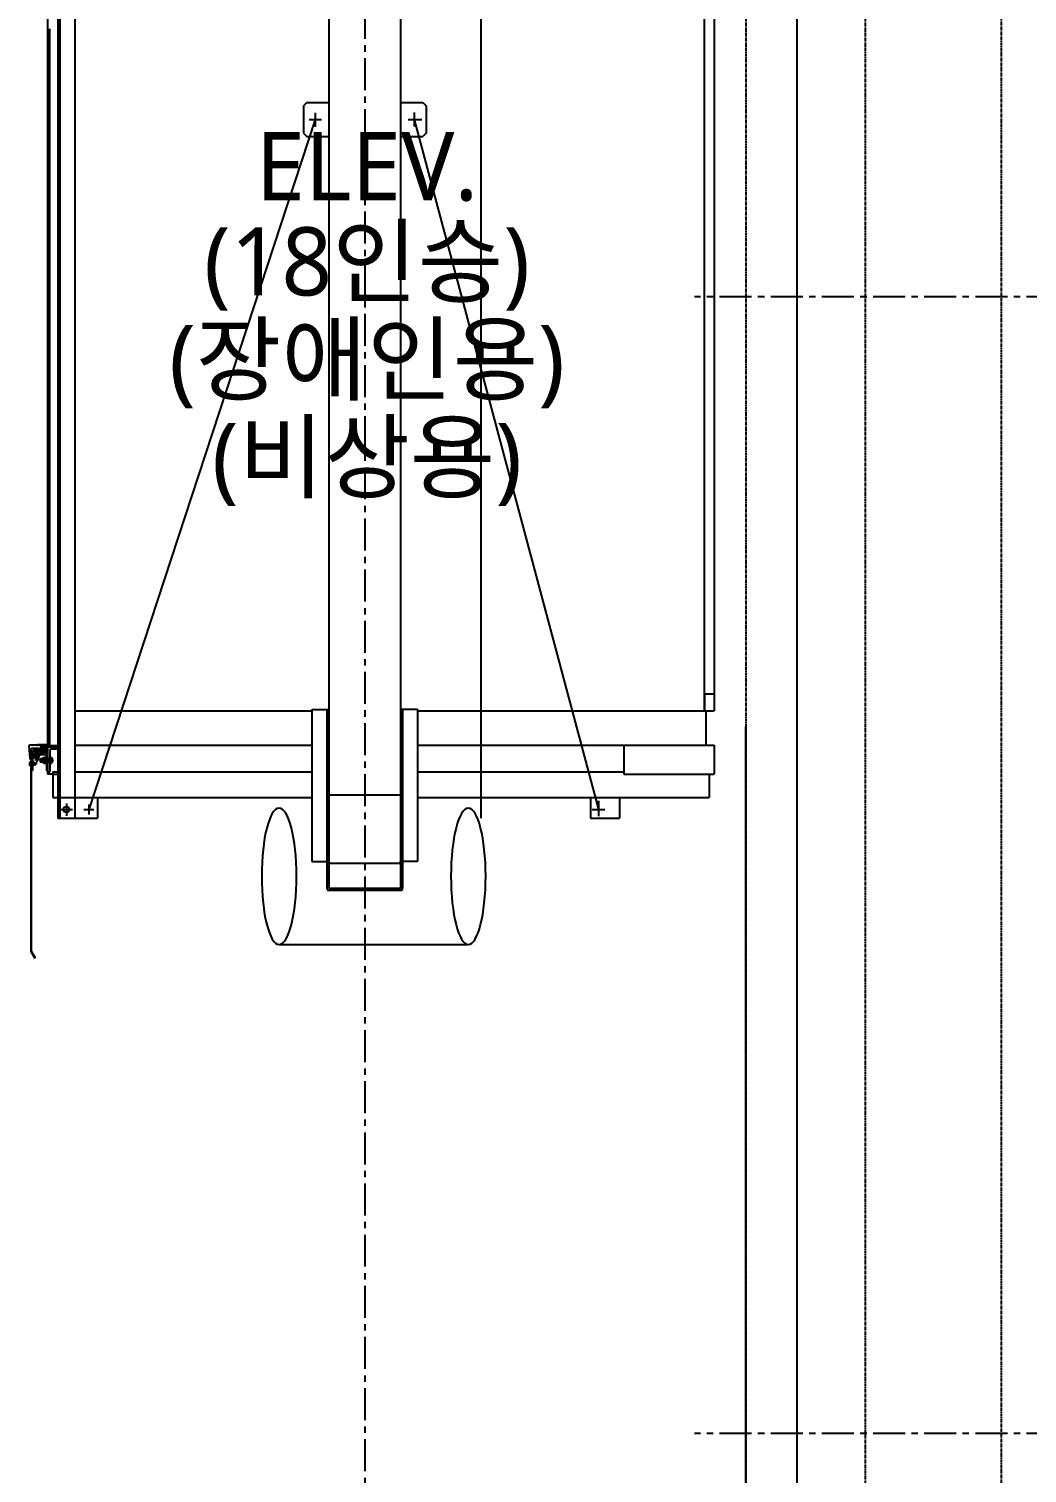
# Model space of a CAD drawing. Header units: millimetres. Extents: x -65167 to 413267, y -17142 to 66587.
# Drawn here: x 402198 to 405125, y 26501 to 30736 of the extents above; entities that cross this region are included whole.
import ezdxf
from ezdxf.enums import TextEntityAlignment as Align

# ---------------------------------------------------------------- set-up
doc = ezdxf.new("R2010")
doc.units = ezdxf.units.MM
doc.header["$LTSCALE"] = 75
doc.header["$MEASUREMENT"] = 0
doc.linetypes.add('CEN', pattern=[62, 60, -1, 0, -1])
doc.linetypes.add('CENTER', pattern=[2, 1.25, -0.25, 0.25, -0.25])
for name, color, linetype in [('A-ETC-9', 9, 'CONTINUOUS'), ('CEN', 1, 'CEN'), ('CEN(ST)', 1, 'CENTER'), ('CON', 2, 'CONTINUOUS'), ('ELEV', 253, 'CONTINUOUS'), ('TEXT(노트)', 7, 'CONTINUOUS')]:
    doc.layers.add(name, color=color, linetype=linetype)
doc.styles.add('나눔바른고딕', font='NanumBarunGothic.ttf')

# ---------------------------------------------------------------- blocks, each defined once
blk = doc.blocks.new('A$C52140DF3')
at = {"layer": 'ELEV'}
for p, q in [((832.6, 2983.7, 0), (832.6, -382.1, 0)), ((1042.6, 2986.9, 0), (1042.6, -382.1, 0)), ((37.6, 2759.9, 0), (37.6, -177.1, 0)), ((43.6, 2759.9, 0), (43.6, -177.1, 0)), ((87.6, 2759.9, 0), (87.6, -177.1, 0)), ((1277.6, 2759.9, 0), (1277.6, -177.1, 0)), ((1932.6, 2536.9, 0), (1932.6, 136.9, 0)), ((1962.6, 2486.9, 0), (1962.6, 1201, 0)), ((7.6, 2306.7, 0), (7.6, 37.2, 0)), ((12.6, 2136.9, 0), (12.6, 35.3, 0)), ((767.6, 1920.9, 0), (757.6, 1910.9, 0)), ((757.6, 1910.9, 0), (757.6, 1830.9, 0)), ((767.6, 1920.9, 0), (832.6, 1920.9, 0)), ((1042.6, 1920.9, 0), (1107.6, 1920.9, 0)), ((1107.6, 1920.9, 0), (1117.6, 1910.9, 0)), ((1117.6, 1910.9, 0), (1117.6, 1830.9, 0)), ((792.6, 1870.9, 0), (128.8, -152.1, 0)), ((774.1, 1870.9, 0), (810.5, 1870.9, 0)), ((792.6, 1890.4, 0), (792.6, 1849.6, 0)), ((1064.8, 1870.9, 0), (1105, 1870.9, 0)), ((1082.6, 1891.7, 0), (1082.6, 1850.2, 0)), ((1082.6, 1870.9, 0), (1623.1, -152.1, 0)), ((757.6, 1830.9, 0), (767.6, 1820.9, 0)), ((1117.6, 1830.9, 0), (1107.6, 1820.9, 0)), ((767.6, 1820.9, 0), (832.6, 1820.9, 0)), ((1042.6, 1820.9, 0), (1107.6, 1820.9, 0)), ((1932.6, 1197.9, 0), (1932.6, 136.9, 0)), ((1962.6, 1201, 0), (1962.6, 186.9, 0)), ((1962.6, 1201, 0), (1962.6, 186.9, 0)), ((1932.6, 314, 0), (1932.6, 136.9, 0)), ((1932.6, 314, 0), (1932.6, 136.9, 0)), ((1934.2, 186.9, 0), (1934.2, 136.9, 0)), ((1934.2, 186.9, 0), (1934.2, 136.9, 0)), ((1934.2, 186.9, 0), (1962.6, 186.9, 0)), ((1937.6, 186.9, 0), (1962.6, 186.9, 0)), ((1962.6, 186.9, 0), (1962.6, 136.9, 0)), ((1962.6, 186.9, 0), (1962.6, 136.9, 0)), ((87.6, 136.9, 0), (782.6, 136.9, 0)), ((782.6, 140.9, 0), (782.6, -304.1, 0)), ((782.6, 140.9, 0), (832.6, 140.9, 0)), ((826.6, 140.9, 0), (826.6, -383.1, 0)), ((1092.6, 140.9, 0), (1042.6, 140.9, 0)), ((1048.6, 140.9, 0), (1048.6, -383.1, 0)), ((1092.6, 140.9, 0), (1092.6, -304.1, 0)), ((1092.6, 136.9, 0), (1582.9, 136.9, 0)), ((1582.9, 136.9, 0), (1962.6, 136.9, 0)), ((1937.6, 136.9, 0), (1937.6, 36.9, 0)), ((1937.6, 136.9, 0), (1937.6, 134.6, 0)), ((1937.6, 136.9, 0), (1937.6, 134.6, 0)), ((-47.4, 33.9, 0), (-45, -1.3, 0)), ((-36.2, 36.9, 0), (-44.4, 36.9, 0)), ((-41.4, 24.9, 0), (-41.4, 18.9, 0)), ((-28.9, 11.9, 0), (-41.4, 11.9, 0)), ((-41.4, 11.9, 0), (-41.4, -3.1, 0)), ((-40.4, 7.9, 0), (-40.4, -15.6, 0)), ((-19.4, 26.9, 0), (-39.4, 26.9, 0)), ((-37.4, 16.9, 0), (-39.4, 16.9, 0)), ((-37.2, 7.7, 0), (-37.2, -38.1, 0)), ((-36, 35.9, 0), (-36.2, 36.9, 0)), ((-36.2, 8.7, 0), (3.4, 8.7, 0)), ((-34.8, 35.9, 0), (-36, 35.9, 0)), ((-35.4, 37.3, 0), (-35.4, 34.6, 0)), ((-35.4, 20.9, 0), (-35.4, 18.9, 0)), ((-34.7, 36.9, 0), (-34.8, 35.9, 0)), ((-24.2, 36.9, 0), (-34.7, 36.9, 0)), ((-32.4, 21.9, 0), (-34.4, 21.9, 0)), ((-32.1, 8.7, 0), (-32.1, 5.1, 0)), ((-32.1, 7.1, 0), (-16.7, 7.1, 0)), ((-32.1, 5.1, 0), (-16.7, 5.1, 0)), ((-31.4, 20.9, 0), (-31.4, 16.9, 0)), ((-28.9, 16.9, 0), (-31.4, 16.9, 0)), ((-31.4, 0.3, 0), (-31.4, 5.1, 0)), ((-31.3, 20.6, 0), (-31.3, 16.9, 0)), ((-17.5, 16.9, 0), (-31.3, 16.9, 0)), ((-19.2, 22.4, 0), (-29.6, 22.4, 0)), ((-28.9, 16.9, 0), (-19.9, 16.9, 0)), ((-28.9, 16.9, 0), (-28.9, 8.7, 0)), ((-28.4, 16.9, 0), (-28.4, 8.7, 0)), ((-27.2, 13.9, 0), (-28.4, 15.1, 0)), ((-20.4, 13.9, 0), (-28.4, 13.9, 0)), ((-27.9, 20.6, 0), (-27.9, 16.9, 0)), ((-27.9, 0.3, 0), (-27.9, 5.1, 0)), ((-27.2, 8.7, 0), (-27.2, 13.9, 0)), ((-25.7, 5.1, 0), (-22.9, 7.1, 0)), ((-24.4, 25.2, 0), (-24.4, -12.9, 0)), ((-24, 35.9, 0), (-24.2, 36.9, 0)), ((-22.8, 35.9, 0), (-24, 35.9, 0)), ((-23.4, 37.3, 0), (-23.4, 34.6, 0)), ((-22.7, 36.9, 0), (-22.8, 35.9, 0)), ((-14.4, 36.9, 0), (-22.7, 36.9, 0)), ((7.6, 37.2, 0), (-22.4, 37.2, 0)), ((-20.4, 15.1, 0), (-21.6, 13.9, 0)), ((-21.6, 8.7, 0), (-21.6, 13.9, 0)), ((-20.9, 20.6, 0), (-20.9, 16.9, 0)), ((-20.9, 0.3, 0), (-20.9, 5.1, 0)), ((-20.4, 16.9, 0), (-20.4, 8.7, 0)), ((-19.9, 16.9, 0), (-19.9, 8.7, 0)), ((-17.4, 16.9, 0), (-19.9, 16.9, 0)), ((3.6, 11.9, 0), (-19.9, 11.9, 0)), ((-17.5, 20.6, 0), (-17.5, 16.9, 0)), ((-17.5, 0.2, 0), (-17.5, 5.1, 0)), ((-17.4, 24.9, 0), (-17.4, 16.9, 0)), ((-16.7, 8.7, 0), (-16.7, 5.1, 0)), ((-13.4, 35.9, 0), (-14.4, 36.9, 0)), ((-13.4, 35.9, 0), (-13.4, 17.9, 0)), ((-2.4, 16.9, 0), (-12.4, 16.9, 0)), ((-7.4, 34.9, 0), (-7.4, 9.9, 0)), ((-0.4, 36.9, 0), (-1.4, 35.9, 0)), ((-1.4, 35.9, 0), (-1.4, 17.9, 0)), ((1.8, 36.9, 0), (-0.4, 36.9, 0)), ((0.8, 1.3, 0), (0.8, -17.1, 0)), ((4.4, 1.3, 0), (0.8, 1.3, 0)), ((2, 35.9, 0), (1.8, 36.9, 0)), ((3.2, 35.9, 0), (2, 35.9, 0)), ((2.6, 37.3, 0), (2.6, 34.6, 0)), ((2.6, 29.9, 0), (2.6, 11.9, 0)), ((2.8, 1.3, 0), (2.8, -17.1, 0)), ((3.3, 36.9, 0), (3.2, 35.9, 0)), ((12.6, 36.9, 0), (3.3, 36.9, 0)), ((4.4, 7.7, 0), (4.4, -38.1, 0)), ((4.4, 1.3, 0), (4.4, -17.1, 0)), ((7.6, 31.9, 0), (4.6, 31.9, 0)), ((7.6, 31.9, 0), (7.6, -48.1, 0)), ((7.6, 31.9, 0), (37.6, 31.9, 0)), ((7.6, -38.1, 0), (7.6, 0.5, 0)), ((12.6, 33.9, 0), (9.6, 33.9, 0)), ((12.6, 36.9, 0), (12.6, 33.9, 0)), ((12.6, 35.1, 0), (37.6, 35.1, 0)), ((12.6, 33.9, 0), (12.6, 31.9, 0)), ((13.6, 19.9, 0), (13.6, -40.1, 0)), ((19.6, 25.9, 0), (37.6, 25.9, 0)), ((87.6, 36.9, 0), (782.6, 36.9, 0)), ((1092.6, 36.9, 0), (1596.8, 36.9, 0)), ((1596.8, 36.9, 0), (1962.6, 36.9, 0)), ((1697.6, 35.1, 0), (1697.6, -48.1, 0)), ((1962.6, 36.9, 0), (1962.6, -48.1, 0)), ((-23.3, -18.1, 0), (-47.3, -18.1, 0)), ((-45.1, -14, 0), (-45.5, -14.4, 0)), ((-45.5, -14.4, 0), (-45.5, -14.9, 0)), ((-45.5, -14.7, 0), (-45.5, -21.6, 0)), ((-45.5, -14.9, 0), (-45.1, -15.4, 0)), ((-45.5, -21.4, 0), (-45.1, -20.9, 0)), ((-45.5, -21.8, 0), (-45.5, -21.4, 0)), ((-45.1, -22.3, 0), (-45.5, -21.8, 0)), ((-44.4, -13.5, 0), (-45.1, -14, 0)), ((-45.1, -15.4, 0), (-44.4, -15.8, 0)), ((-45.1, -20.9, 0), (-44.4, -20.4, 0)), ((-44.4, -22.7, 0), (-45.1, -22.3, 0)), ((-44.4, -13.5, 0), (-42, -13.5, 0)), ((-44.4, -15.8, 0), (-42, -15.8, 0)), ((-44.4, -20.4, 0), (-42, -20.4, 0)), ((-44.4, -22.7, 0), (-42, -22.7, 0)), ((-41.4, -3.1, 0), (-43, -3.1, 0)), ((-42, -8.1, 0), (-42, -567.4, 0)), ((-42, -8.1, 0), (-42, -38.1, 0)), ((-40.4, -8.1, 0), (-42, -8.1, 0)), ((-42, -13.5, 0), (-42, -22.7, 0)), ((-37.2, -15.1, 0), (-42, -15.1, 0)), ((-42, -15.6, 0), (-37.2, -15.6, 0)), ((-42, -20.6, 0), (-37.2, -20.6, 0)), ((-37.2, -21.1, 0), (-42, -21.1, 0)), ((-40.5, -15.6, 0), (-40.5, -20.6, 0)), ((-40.4, -8.1, 0), (-40.4, -567.4, 0)), ((-40.4, -20.6, 0), (-40.4, -38.1, 0)), ((-40.4, -38.1, 0), (-37.2, -38.1, 0)), ((-37.2, -12.9, 0), (-35.4, -12.9, 0)), ((-37.2, -22.7, 0), (-37.2, -13.5, 0)), ((-37.2, -23.3, 0), (-35.4, -23.3, 0)), ((-36.4, -23.3, 0), (-36.4, -12.9, 0)), ((-35.4, -18.7, 0), (-36.4, -17.3, 0)), ((-35.4, -12.9, 0), (-35.4, -23.3, 0)), ((-33.1, -13.5, 0), (-35.4, -13.5, 0)), ((-35.4, -22.7, 0), (-35.4, -13.5, 0)), ((-35.4, -22.1, 0), (-35.4, -14, 0)), ((-33.1, -15.8, 0), (-35.4, -15.8, 0)), ((-33.1, -20.4, 0), (-35.4, -20.4, 0)), ((-33.1, -22.7, 0), (-35.4, -22.7, 0)), ((-31.9, -14.7, 0), (-31.9, -21.6, 0)), ((-31.9, -15.6, 0), (-27.8, -15.6, 0)), ((-31.9, -16.4, 0), (-27, -16.4, 0)), ((-31.9, -19.8, 0), (-27, -19.8, 0)), ((-31.9, -20.6, 0), (-27.8, -20.6, 0)), ((-19.2, -1.4, 0), (-29.6, -1.4, 0)), ((-19.2, -1.4, 0), (-29.6, -1.4, 0)), ((-28.4, -1.4, 0), (-28.4, -6.9, 0)), ((-20.4, -6.9, 0), (-28.4, -6.9, 0)), ((-27.2, -8.1, 0), (-28.4, -6.9, 0)), ((-27.8, -15.6, 0), (-27.8, -20.6, 0)), ((-27.8, -15.6, 0), (-27, -16.4, 0)), ((-27.8, -20.6, 0), (-27, -19.8, 0)), ((-27.2, -8.1, 0), (-27.2, -1.4, 0)), ((-21.6, -8.1, 0), (-27.2, -8.1, 0)), ((-27, -16.4, 0), (-27, -19.8, 0)), ((-21.6, -8.1, 0), (-21.6, -1.4, 0)), ((-20.4, -6.9, 0), (-21.6, -8.1, 0)), ((-20.4, -1.4, 0), (-20.4, -6.9, 0)), ((-14.8, -8.1, 0), (24.6, -8.1, 0)), ((-14.8, -8.1, 0), (24.6, -8.1, 0)), ((-13.4, -3.1, 0), (-14.4, -4.1, 0)), ((-14.4, -4.1, 0), (-14.4, -12.1, 0)), ((-6.2, -4.1, 0), (-14.4, -4.1, 0)), ((-13.4, -13.1, 0), (-14.4, -12.1, 0)), ((-6.2, -12.1, 0), (-14.4, -12.1, 0)), ((-13.4, -3.1, 0), (-13.4, -13.1, 0)), ((-6.2, -3.1, 0), (-13.4, -3.1, 0)), ((-6.2, -13.1, 0), (-13.4, -13.1, 0)), ((-6.2, -2.1, 0), (-6.2, -14.2, 0)), ((-5.6, -0.9, 0), (-6.1, -1.7, 0)), ((-6.1, -1.7, 0), (-6.1, -2.5, 0)), ((-6.1, -2.5, 0), (-5.6, -3.3, 0)), ((-6.1, -13.8, 0), (-5.6, -13, 0)), ((-6.1, -14.6, 0), (-6.1, -13.8, 0)), ((-5.6, -15.4, 0), (-6.1, -14.6, 0)), ((-4.4, 0, 0), (-5.6, -0.9, 0)), ((-5.6, -3.3, 0), (-4.4, -4.1, 0)), ((-5.6, -13, 0), (-4.4, -12.2, 0)), ((-4.4, -16.2, 0), (-5.6, -15.4, 0)), ((-4.4, 0, 0), (0.8, 0, 0)), ((-4.4, -4.1, 0), (0.8, -4.1, 0)), ((-4.4, -12.2, 0), (0.8, -12.2, 0)), ((-4.4, -16.2, 0), (0.8, -16.2, 0)), ((0.8, 0, 0), (0.8, -16.2, 0)), ((0.8, -6.9, 0), (2.8, -9.7, 0)), ((4.4, -17.1, 0), (0.8, -17.1, 0)), ((4.4, -2.6, 0), (13.6, -2.6, 0)), ((13.6, -3.1, 0), (4.4, -3.1, 0)), ((13.6, -13.1, 0), (4.4, -13.1, 0)), ((4.4, -13.6, 0), (13.6, -13.6, 0)), ((4.4, -38.1, 0), (7.6, -38.1, 0)), ((13.6, 0, 0), (13.6, -16.2, 0)), ((18.8, 0, 0), (13.6, 0, 0)), ((18.8, -4.1, 0), (13.6, -4.1, 0)), ((18.8, -12.2, 0), (13.6, -12.2, 0)), ((18.8, -16.2, 0), (13.6, -16.2, 0)), ((18.8, 0, 0), (19.7, -0.3, 0)), ((19.7, -3.8, 0), (18.8, -4.1, 0)), ((19.7, -12.4, 0), (18.8, -12.2, 0)), ((18.8, -16.2, 0), (19.7, -15.9, 0)), ((19.7, -0.3, 0), (20.3, -1.1, 0)), ((20.3, -3.1, 0), (19.7, -3.8, 0)), ((20.3, -13.2, 0), (19.7, -12.4, 0)), ((19.7, -15.9, 0), (20.3, -15.2, 0)), ((20.3, -1.1, 0), (20.6, -2.1, 0)), ((20.6, -2.1, 0), (20.3, -3.1, 0)), ((20.6, -14.2, 0), (20.3, -13.2, 0)), ((20.3, -15.2, 0), (20.6, -14.2, 0)), ((20.6, -2.1, 0), (20.6, -14.2, 0)), ((22.6, -42.1, 0), (22.6, -117.1, 0)), ((22.6, -42.1, 0), (37.6, -42.1, 0)), ((87.6, -42.1, 0), (782.6, -42.1, 0)), ((1092.6, -42.1, 0), (1607.7, -42.1, 0)), ((1607.7, -42.1, 0), (1697.4, -42.1, 0)), ((7.6, -43.1, 0), (10.6, -43.1, 0)), ((22.6, -48.1, 0), (7.6, -48.1, 0)), ((22.6, -48.1, 0), (37.6, -48.1, 0)), ((1697.6, -48.1, 0), (1962.6, -48.1, 0)), ((1947.6, -48.1, 0), (1947.6, -117.1, 0)), ((22.6, -117.1, 0), (153.8, -117.1, 0)), ((153.8, -117.1, 0), (153.8, -177.1, 0)), ((153.8, -117.1, 0), (782.6, -117.1, 0)), ((832.6, -109.1, 0), (1042.6, -109.1, 0)), ((1092.6, -117.1, 0), (1618.1, -117.1, 0)), ((1599.6, -117.1, 0), (1599.6, -177.1, 0)), ((1618.1, -117.1, 0), (1947.6, -117.1, 0)), ((1623.1, -126.5, 0), (1623.1, -171.8, 0)), ((1684.6, -117.1, 0), (1684.6, -177.1, 0)), ((44.1, -152.1, 0), (80.8, -152.1, 0)), ((62.6, -134.9, 0), (62.6, -170.6, 0)), ((114, -152.1, 0), (143.5, -152.1, 0)), ((128.8, -137.4, 0), (128.8, -166.9, 0)), ((1604.7, -152.1, 0), (1641.4, -152.1, 0)), ((37.6, -177.1, 0), (87.6, -177.1, 0)), ((40.6, -177.1, 0), (153.8, -177.1, 0)), ((1599.6, -177.1, 0), (1626.4, -177.1, 0)), ((1626.4, -177.1, 0), (1684.6, -177.1, 0)), ((782.6, -304.1, 0), (832.6, -304.1, 0)), ((835.8, -309.1, 0), (1039.4, -309.1, 0)), ((1092.6, -304.1, 0), (1042.6, -304.1, 0)), ((832.6, -389.1, 0), (1042.6, -389.1, 0)), ((833.6, -383.1, 0), (1041.6, -383.1, 0)), ((686.3, -547.8, 0), (1241.2, -547.8, 0)), ((-41.7, -568.7, 0), (-30.5, -588.1, 0)), ((-40.3, -567.9, 0), (-29.1, -587.3, 0)), ((-29.1, -587.3, 0), (-30.5, -588.1, 0))]:
    blk.add_line(p, q, dxfattribs=at)
blk.add_circle((62.6, -152.1, 0), 9, dxfattribs=at)
for centre, radius, start, end in [((-44.4, 33.9, 0), 3, 90, 180), ((-39.4, 24.9, 0), 2, 90, 180), ((-39.4, 18.9, 0), 2, 180, 270), ((-36.4, 7.9, 0), 4, 90, 180), ((-37.4, 18.9, 0), 2, 270, 0), ((-36.2, 7.7, 0), 1, 90, 180), ((-34.4, 20.9, 0), 1, 90, 180), ((-32.4, 20.9, 0), 1, 0, 90), ((-29.6, 20.6, 0), 1.73, 0, 180), ((-24.4, 18, 0), 4.33, 36.8699, 143.1301), ((-24.4, 2.9, 0), 4.33, 216.8699, 323.1301), ((-19.2, 0.3, 0), 1.73, 180, 0), ((-19.4, 24.9, 0), 2, 0, 90), ((-12.4, 17.9, 0), 1, 180, 270), ((-2.4, 17.9, 0), 1, 270, 0), ((4.6, 29.9, 0), 2, 90, 180), ((3.4, 7.7, 0), 1, 0, 90), ((3.6, 7.9, 0), 4, 0, 90), ((9.6, 31.9, 0), 2, 90, 180), ((19.6, 19.9, 0), 6, 90, 180), ((-42.6, -18.1, 0), 2.89, 126.8699, 233.1301), ((-43, -1.1, 0), 2, 183.8655, 270), ((-33.1, -14.7, 0), 1.15, 270, 90), ((-34.8, -18.1, 0), 2.89, 306.8699, 53.1301), ((-0.7, -8.1, 0), 5.49, 132.5627, 227.4373), ((10.6, -40.1, 0), 3, 270, 0), ((15.1, -8.1, 0), 5.49, 312.5627, 47.4373), ((835.8, -305.9, 0), 3.2, 180, 270), ((1039.4, -305.9, 0), 3.2, 270, 0), ((832.6, -383.1, 0), 6, 180, 270), ((833.6, -382.1, 0), 1, 180, 270), ((1041.6, -382.1, 0), 1, 270, 0), ((1042.6, -383.1, 0), 6, 270, 0), ((-39.4, -567.4, 0), 2.6, 180, 210), ((-39.4, -567.4, 0), 1, 180, 210)]:
    blk.add_arc(centre, radius, start, end, dxfattribs=at)
at = {"layer": 'ELEV', "extrusion": (0, 0, -1)}
for centre, radius, start, end in [((29.6, 0.3, 0), 1.73, 180, 0), ((19.2, 20.6, 0), 1.73, 0, 180), ((33.1, -21.6, 0), 1.15, 90, 270)]:
    blk.add_arc(centre, radius, start, end, dxfattribs=at)
for centre in [(686.3, -347.8, 0), (1241.2, -347.8, 0)]:
    blk.add_ellipse(centre, major_axis=(0, -200), ratio=0.255029, dxfattribs=at)

msp = doc.modelspace()

# ---------------------------------------------------------------- linework, layer by layer
at = {"layer": 'CEN', "ltscale": 10000}
msp.add_line((404300.6, 12191.9), (404300.6, 28689.6), dxfattribs=at)
at = {"layer": 'CEN(ST)', "ltscale": 0.1}
for p, q in [((404300.6, 52264.1), (404300.6, 24950.3)), ((404650.6, 52264.1), (404650.6, 12191.9)), ((405050.6, 12191.9), (405050.6, 52264.1))]:
    msp.add_line(p, q, dxfattribs=at)
at = {"layer": 'CEN(ST)'}
for p, q in [((403183.1, 49550.3, 0), (403183.1, 12191.9)), ((411067.4, 29950.3), (404150.5, 29950.3)), ((411067.4, 26617), (404150.5, 26617))]:
    msp.add_line(p, q, dxfattribs=at)
at = {"layer": 'CON', "ltscale": 1000}
msp.add_line((404450.6, 12191.9), (404450.6, 49550.3), dxfattribs=at)

# ---------------------------------------------------------------- block references
at = {"layer": 'A-ETC-9'}
msp.add_blockref('A$C52140DF3', (402245.5, 28599.1), dxfattribs=at)

# ---------------------------------------------------------------- texts
at = {"layer": 'TEXT(노트)', "style": '나눔바른고딕'}
for s, p in [('ELEV.', (403189.6, 30331.4, 0)), ('(18인승)', (403189.6, 30044.8, 0)), ('(장애인용)', (403189.6, 29758.1, 0)), ('(비상용)', (403189.6, 29471.4, 0))]:
    msp.add_text(s, height=200, dxfattribs=at).set_placement(p, align=Align.MIDDLE)

doc.saveas('drawing.dxf')
